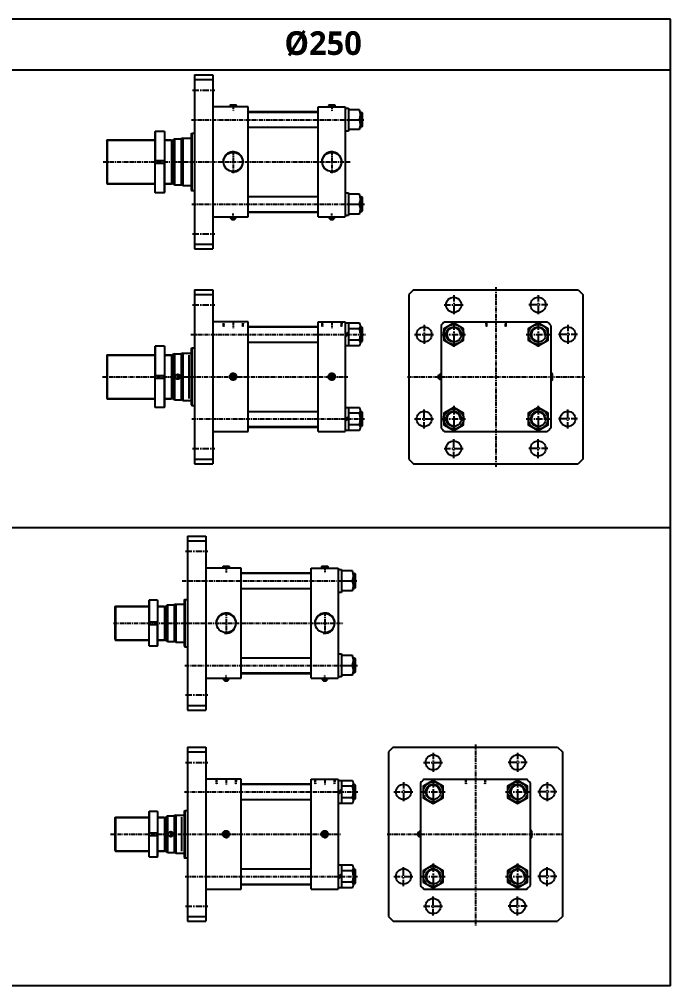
# Model space of a CAD drawing. Extents: x -819 to 29893, y -8942 to 9886.
# Drawn here: x 7260 to 9187, y 0 to 2859 of the extents above; entities that cross this region are included whole.
import ezdxf

# ---------------------------------------------------------------- set-up
doc = ezdxf.new("R2010")
doc.units = 0
doc.header["$LTSCALE"] = 10
doc.header["$MEASUREMENT"] = 0
for name, pattern in [('CENTER', [2, 1.25, -0.25, 0.25, -0.25]), ('CENTERX2', [4, 2.5, -0.5, 0.5, -0.5]), ('HIDDEN', [0.375, 0.25, -0.125])]:
    doc.linetypes.add(name, pattern=pattern)
doc.layers.get('0').update_dxf_attribs({"linetype": 'CONTINUOUS'})
doc.layers.get('DEFPOINTS').update_dxf_attribs({"linetype": 'CONTINUOUS'})
for name, color, linetype in [('CEN', 1, 'CENTERX2'), ('DIM', 2, 'CONTINUOUS'), ('ML', 7, 'CONTINUOUS')]:
    doc.layers.add(name, color=color, linetype=linetype)
doc.styles.add('문자', font='romans.shx')

msp = doc.modelspace()

# ---------------------------------------------------------------- linework, layer by layer
for p, q in [((9187.2, 2859.1), (0, 2859.1)), ((9187.2, 0), (9187.2, 2859.1)), ((9187.2, 2709.1), (0, 2709.1)), ((9187.2, 1354.5), (0, 1354.5)), ((9187.2, 0), (0, 0))]:
    msp.add_line(p, q)
at = {"layer": 'CEN', "color": 1, "linetype": 'CENTER', "ltscale": 1.5}
for p, q in [((7772.2, 2649.7), (7838.2, 2649.7)), ((7772.2, 2224.7), (7838.2, 2224.7)), ((8545.1, 2042.7), (8545.1, 1985.7)), ((8795.1, 2042.7), (8795.1, 1985.7)), ((7772.2, 2014.2), (7838.2, 2014.2)), ((8516.6, 2014.2), (8573.6, 2014.2)), ((8823.6, 2014.2), (8766.6, 2014.2)), ((8457.6, 1955.2), (8457.6, 1898.2)), ((8882.6, 1955.2), (8882.6, 1898.2)), ((8429.1, 1926.7), (8486.1, 1926.7)), ((8509.6, 1926.7), (8580.5, 1926.7)), ((8759.6, 1926.7), (8830.5, 1926.7)), ((8911.1, 1926.7), (8854.1, 1926.7)), ((8457.6, 1648.2), (8457.6, 1705.2)), ((8882.6, 1648.2), (8882.6, 1705.2)), ((8429.1, 1676.7), (8486.1, 1676.7)), ((8509.6, 1676.7), (8580.5, 1676.7)), ((8759.6, 1676.7), (8830.5, 1676.7)), ((8911.1, 1676.7), (8854.1, 1676.7)), ((8545.1, 1560.7), (8545.1, 1617.7)), ((8795.1, 1560.7), (8795.1, 1617.7)), ((7772.2, 1589.2), (7838.2, 1589.2)), ((8516.6, 1589.2), (8573.6, 1589.2)), ((8823.6, 1589.2), (8766.6, 1589.2)), ((7751.5, 1285.2), (7817.5, 1285.2)), ((7751.5, 860.2), (7817.5, 860.2)), ((8484.2, 689.2), (8484.2, 632.2)), ((8734.2, 689.2), (8734.2, 632.2)), ((7751.5, 660.7), (7817.5, 660.7)), ((8455.7, 660.7), (8512.7, 660.7)), ((8762.7, 660.7), (8705.7, 660.7)), ((8396.7, 601.7), (8396.7, 544.7)), ((8821.7, 601.7), (8821.7, 544.7)), ((8368.2, 573.2), (8425.2, 573.2)), ((8448.7, 573.2), (8519.6, 573.2)), ((8698.7, 573.2), (8769.6, 573.2)), ((8850.2, 573.2), (8793.2, 573.2)), ((8396.7, 294.7), (8396.7, 351.7)), ((8821.7, 294.7), (8821.7, 351.7)), ((8368.2, 323.2), (8425.2, 323.2)), ((8448.7, 323.2), (8519.6, 323.2)), ((8698.7, 323.2), (8769.6, 323.2)), ((8850.2, 323.2), (8793.2, 323.2)), ((8484.2, 207.2), (8484.2, 264.2)), ((8734.2, 207.2), (8734.2, 264.2)), ((7751.5, 235.7), (7817.5, 235.7)), ((8455.7, 235.7), (8512.7, 235.7)), ((8762.7, 235.7), (8705.7, 235.7))]:
    msp.add_line(p, q, dxfattribs=at)
at = {"layer": 'CEN', "color": 1, "linetype": 'CENTER', "ltscale": 2}
for p, q in [((8545.1, 1965.3), (8545.1, 1888.1)), ((8795.1, 1965.3), (8795.1, 1888.1)), ((8545.1, 1715.3), (8545.1, 1638.1)), ((8795.1, 1715.3), (8795.1, 1638.1)), ((8484.2, 611.8), (8484.2, 534.6)), ((8734.2, 611.8), (8734.2, 534.6)), ((8484.2, 361.8), (8484.2, 284.6)), ((8734.2, 361.8), (8734.2, 284.6))]:
    msp.add_line(p, q, dxfattribs=at)
at = {"layer": 'DEFPOINTS', "color": 0, "linetype": 'ByBlock'}
for p in [(7832.2, 2059.2), (7811.5, 705.7), (7757.5, 615.7)]:
    msp.add_point(p, dxfattribs=at)
at = {"layer": 'DIM'}
for p, q in [((8274.2, 2582.5), (8268.8, 2582.5)), ((8274.2, 2542), (8268.8, 2542)), ((8274.2, 2332.5), (8268.8, 2332.5)), ((8274.2, 2292), (8268.8, 2292)), ((8274.2, 1947), (8269.2, 1947)), ((8234.2, 1932.5), (8224.2, 1926.7)), ((8234.2, 1926.7), (8224.2, 1920.9)), ((8274.2, 1906.5), (8269.2, 1906.5)), ((8274.2, 1697), (8269.2, 1697)), ((8234.2, 1682.5), (8224.2, 1676.7)), ((8234.2, 1676.7), (8224.2, 1670.9)), ((8274.2, 1656.5), (8269.2, 1656.5)), ((8253.5, 1218), (8248.1, 1218)), ((8253.5, 1177.5), (8248.1, 1177.5)), ((8253.5, 968), (8248.1, 968)), ((8253.5, 927.5), (8248.1, 927.5)), ((8213.5, 579), (8203.5, 573.2)), ((8213.5, 573.2), (8203.5, 567.5)), ((8253.5, 593.5), (8248.5, 593.5)), ((8253.5, 553), (8248.5, 553)), ((8253.5, 343.5), (8248.5, 343.5)), ((8213.5, 329), (8203.5, 323.2)), ((8213.5, 323.2), (8203.5, 317.5)), ((8253.5, 303), (8248.5, 303))]:
    msp.add_line(p, q, dxfattribs=at)
for centre in [(8545.1, 1926.7), (8795.1, 1926.7), (8545.1, 1676.7), (8795.1, 1676.7), (8484.2, 573.2), (8734.2, 573.2), (8484.2, 323.2), (8734.2, 323.2)]:
    msp.add_arc(centre, 20.2, 356.0356, 273.9644, dxfattribs=at)
at = {"layer": 'ML'}
for p, q in [((7778.2, 2694.7), (7778.2, 2179.7)), ((7778.2, 2694.7), (7832.2, 2694.7)), ((7832.2, 2694.7), (7832.2, 2179.7)), ((7778.2, 2680.7), (7832.2, 2680.7)), ((7883.2, 2604.7), (7882.2, 2603.7)), ((7902.2, 2603.7), (7882.2, 2603.7)), ((7882.2, 2603.7), (7882.2, 2599.7)), ((7901.2, 2604.7), (7883.2, 2604.7)), ((7901.2, 2604.7), (7902.2, 2603.7)), ((7902.2, 2599.7), (7902.2, 2603.7)), ((8175.2, 2604.7), (8174.2, 2603.7)), ((8194.2, 2603.7), (8174.2, 2603.7)), ((8174.2, 2603.7), (8174.2, 2599.7)), ((8193.2, 2604.7), (8175.2, 2604.7)), ((8193.2, 2604.7), (8194.2, 2603.7)), ((8194.2, 2599.7), (8194.2, 2603.7)), ((7937.2, 2599.7), (7832.2, 2599.7)), ((7937.2, 2274.7), (7937.2, 2599.7)), ((7937.2, 2586.2), (8144.2, 2586.2)), ((8144.2, 2274.7), (8144.2, 2599.7)), ((8144.2, 2599.7), (8224.2, 2599.7)), ((8224.2, 2599.7), (8224.2, 2274.7)), ((8224.2, 2596.2), (8234.2, 2596.2)), ((8234.2, 2596.2), (8234.2, 2528.2)), ((8266.7, 2591.7), (8234.2, 2591.7)), ((8268.5, 2584.7), (8271.9, 2584.7)), ((8269.2, 2576.9), (8269.2, 2547.5)), ((8271.9, 2584.7), (8271.9, 2539.7)), ((8271.9, 2584.7), (8274.2, 2582.5)), ((8274.2, 2582.5), (8274.2, 2542)), ((8234.2, 2562.2), (8266.7, 2562.2)), ((7660.3, 2526.2), (7661.3, 2527.2)), ((7660.3, 2526.2), (7660.3, 2348.2)), ((7661.3, 2527.2), (7661.3, 2441.2)), ((7689.3, 2527.2), (7661.3, 2527.2)), ((7689.3, 2527.2), (7689.3, 2441.2)), ((7689.3, 2527.2), (7690.3, 2526.2)), ((7690.3, 2348.2), (7690.3, 2526.2)), ((7768.2, 2520.7), (7769.7, 2522.2)), ((7768.2, 2520.7), (7768.2, 2353.7)), ((7769.7, 2522.2), (7769.7, 2352.2)), ((7769.7, 2522.2), (7778.2, 2522.2)), ((8234.2, 2528.2), (8224.2, 2528.2)), ((8266.7, 2532.8), (8234.2, 2532.8)), ((8268.5, 2539.7), (8271.9, 2539.7)), ((8274.2, 2542), (8271.9, 2539.7)), ((7518.2, 2500.7), (7519.7, 2502.2)), ((7518.2, 2500.7), (7518.2, 2373.7)), ((7519.7, 2502.2), (7519.7, 2372.2)), ((7519.7, 2502.2), (7660.3, 2502.2)), ((7690.3, 2502.2), (7710.2, 2502.2)), ((7710.2, 2502.2), (7710.2, 2372.2)), ((7710.2, 2500.7), (7713.2, 2500.7)), ((7719.2, 2505.2), (7713.2, 2501.7)), ((7713.2, 2501.7), (7713.2, 2372.7)), ((7719.2, 2505.2), (7719.2, 2369.2)), ((7719.2, 2505.2), (7738.2, 2505.2)), ((7743.2, 2507.2), (7738.2, 2505.2)), ((7738.2, 2505.2), (7738.2, 2369.2)), ((7743.2, 2507.2), (7743.2, 2367.2)), ((7743.2, 2507.2), (7768.2, 2507.2)), ((7660.3, 2441.2), (7690.3, 2441.2)), ((7660.3, 2433.2), (7690.3, 2433.2)), ((7661.3, 2347.2), (7661.3, 2433.2)), ((7689.3, 2347.2), (7689.3, 2433.2)), ((7518.2, 2373.7), (7519.7, 2372.2)), ((7710.2, 2373.7), (7713.2, 2373.7)), ((7519.7, 2372.2), (7660.3, 2372.2)), ((7660.3, 2348.2), (7661.3, 2347.2)), ((7661.3, 2347.2), (7689.3, 2347.2)), ((7689.3, 2347.2), (7690.3, 2348.2)), ((7690.3, 2372.2), (7710.2, 2372.2)), ((7719.2, 2369.2), (7713.2, 2372.7)), ((7719.2, 2369.2), (7738.2, 2369.2)), ((7743.2, 2367.2), (7738.2, 2369.2)), ((7743.2, 2367.2), (7768.2, 2367.2)), ((7768.2, 2353.7), (7769.7, 2352.2)), ((7769.7, 2352.2), (7778.2, 2352.2)), ((8224.2, 2346.2), (8234.2, 2346.2)), ((8234.2, 2346.2), (8234.2, 2278.2)), ((8266.7, 2341.7), (8234.2, 2341.7)), ((8268.5, 2334.7), (8271.9, 2334.7)), ((8269.2, 2326.9), (8269.2, 2297.5)), ((8271.9, 2334.7), (8271.9, 2289.7)), ((8271.9, 2334.7), (8274.2, 2332.5)), ((8274.2, 2332.5), (8274.2, 2292)), ((7937.2, 2288.2), (8144.2, 2288.2)), ((8234.2, 2312.2), (8266.7, 2312.2)), ((8268.5, 2289.7), (8271.9, 2289.7)), ((8274.2, 2292), (8271.9, 2289.7)), ((7832.2, 2274.7), (7937.2, 2274.7)), ((7884.2, 2274.7), (7884.2, 2270.7)), ((7884.2, 2270.7), (7890.9, 2270.7)), ((7885.2, 2269.7), (7884.2, 2270.7)), ((7885.2, 2269.7), (7899.2, 2269.7)), ((7887.2, 2269.7), (7887.2, 2267.7)), ((7888.2, 2266.7), (7887.2, 2267.7)), ((7887.2, 2267.7), (7897.2, 2267.7)), ((7888.2, 2266.7), (7896.2, 2266.7)), ((7890.9, 2269.7), (7890.9, 2274.7)), ((7893.5, 2269.7), (7893.5, 2274.7)), ((7900.2, 2270.7), (7893.5, 2270.7)), ((7896.2, 2266.7), (7897.2, 2267.7)), ((7897.2, 2269.7), (7897.2, 2267.7)), ((7899.2, 2269.7), (7900.2, 2270.7)), ((7900.2, 2274.7), (7900.2, 2270.7)), ((8144.2, 2274.7), (8224.2, 2274.7)), ((8176.2, 2274.7), (8176.2, 2270.7)), ((8177.2, 2269.7), (8176.2, 2270.7)), ((8176.2, 2270.7), (8182.9, 2270.7)), ((8177.2, 2269.7), (8191.2, 2269.7)), ((8179.2, 2269.7), (8179.2, 2267.7)), ((8179.2, 2267.7), (8189.2, 2267.7)), ((8180.2, 2266.7), (8179.2, 2267.7)), ((8180.2, 2266.7), (8188.2, 2266.7)), ((8182.9, 2269.7), (8182.9, 2274.7)), ((8185.5, 2269.7), (8185.5, 2274.7)), ((8192.2, 2270.7), (8185.5, 2270.7)), ((8188.2, 2266.7), (8189.2, 2267.7)), ((8189.2, 2269.7), (8189.2, 2267.7)), ((8191.2, 2269.7), (8192.2, 2270.7)), ((8192.2, 2274.7), (8192.2, 2270.7)), ((8234.2, 2278.2), (8224.2, 2278.2)), ((8266.7, 2282.8), (8234.2, 2282.8)), ((7778.2, 2193.7), (7832.2, 2193.7)), ((7778.2, 2179.7), (7832.2, 2179.7)), ((7778.2, 2059.2), (7778.2, 1544.2)), ((7778.2, 2059.2), (7832.2, 2059.2)), ((7832.2, 2059.2), (7832.2, 1544.2)), ((8426.6, 2059.2), (8412.6, 2045.2)), ((8426.6, 2059.2), (8913.6, 2059.2)), ((8913.6, 2059.2), (8927.6, 2045.2)), ((7778.2, 2045.2), (7832.2, 2045.2)), ((8412.6, 2045.2), (8412.6, 1558.2)), ((8927.6, 2045.2), (8927.6, 1558.2)), ((7937.2, 1964.2), (7832.2, 1964.2)), ((7937.2, 1964.2), (7832.2, 1964.2)), ((7937.2, 1639.2), (7937.2, 1964.2)), ((7937.2, 1950.7), (8144.2, 1950.7)), ((8144.2, 1639.2), (8144.2, 1964.2)), ((8144.2, 1964.2), (8224.2, 1964.2)), ((8224.2, 1964.2), (8224.2, 1639.2)), ((8224.2, 1960.7), (8266.7, 1960.7)), ((8234.2, 1960.7), (8234.2, 1892.7)), ((8269.2, 1952.2), (8269.2, 1901.2)), ((8269.2, 1949.2), (8271.9, 1949.2)), ((8271.9, 1949.2), (8271.9, 1904.2)), ((8271.9, 1949.2), (8274.2, 1947)), ((8274.2, 1947), (8274.2, 1906.5)), ((8507.6, 1953.7), (8507.6, 1649.7)), ((8518.1, 1964.2), (8822, 1964.2)), ((8832.6, 1953.7), (8832.6, 1649.7)), ((8266.7, 1943.7), (8234.2, 1943.7)), ((7660.3, 1890.7), (7661.3, 1891.7)), ((7660.3, 1890.7), (7660.3, 1712.7)), ((7689.3, 1891.7), (7661.3, 1891.7)), ((7661.3, 1891.7), (7661.3, 1805.7)), ((7689.3, 1891.7), (7690.3, 1890.7)), ((7689.3, 1891.7), (7689.3, 1805.7)), ((7690.3, 1712.7), (7690.3, 1890.7)), ((8266.7, 1892.7), (8224.2, 1892.7)), ((8266.7, 1909.7), (8234.2, 1909.7)), ((8269.2, 1904.2), (8271.9, 1904.2)), ((8274.2, 1906.5), (8271.9, 1904.2)), ((7518.2, 1865.2), (7519.7, 1866.7)), ((7518.2, 1865.2), (7518.2, 1738.2)), ((7519.7, 1866.7), (7660.3, 1866.7)), ((7519.7, 1866.7), (7519.7, 1736.7)), ((7690.3, 1866.7), (7710.2, 1866.7)), ((7710.2, 1866.7), (7710.2, 1736.7)), ((7710.2, 1865.2), (7713.2, 1865.2)), ((7719.2, 1869.7), (7713.2, 1866.3)), ((7713.2, 1866.3), (7713.2, 1737.2)), ((7719.2, 1869.7), (7738.2, 1869.7)), ((7719.2, 1869.7), (7719.2, 1733.7)), ((7743.2, 1871.7), (7738.2, 1869.7)), ((7738.2, 1869.7), (7738.2, 1733.7)), ((7743.2, 1871.7), (7743.2, 1731.7)), ((7743.2, 1871.7), (7768.2, 1871.7)), ((7768.2, 1885.2), (7769.7, 1886.7)), ((7768.2, 1885.2), (7768.2, 1718.2)), ((7769.7, 1886.7), (7769.7, 1716.7)), ((7769.7, 1886.7), (7778.2, 1886.7)), ((7660.3, 1805.7), (7690.3, 1805.7)), ((7890.9, 1809.6), (7884.3, 1803)), ((7893.5, 1809.6), (7900.1, 1803)), ((8182.9, 1809.6), (8176.3, 1803)), ((8185.5, 1809.6), (8192.1, 1803)), ((8499.6, 1805.7), (8500.6, 1806.7)), ((8499.6, 1805.7), (8499.6, 1797.7)), ((8500.6, 1806.7), (8500.6, 1796.7)), ((8502.6, 1806.7), (8500.6, 1806.7)), ((8502.6, 1808.7), (8503.6, 1809.7)), ((8502.6, 1808.7), (8502.6, 1794.7)), ((8502.6, 1803), (8507.6, 1803)), ((8503.6, 1809.7), (8503.6, 1803)), ((8507.6, 1809.7), (8503.6, 1809.7)), ((8836.6, 1811.7), (8832.6, 1811.7)), ((8836.6, 1791.7), (8836.6, 1811.7)), ((8837.6, 1810.7), (8836.6, 1811.7)), ((8837.6, 1792.7), (8837.6, 1810.7)), ((7660.3, 1797.7), (7690.3, 1797.7)), ((7661.3, 1711.7), (7661.3, 1797.7)), ((7689.3, 1711.7), (7689.3, 1797.7)), ((7884.3, 1800.4), (7890.9, 1793.8)), ((7900.1, 1800.4), (7893.5, 1793.8)), ((8176.3, 1800.4), (8182.9, 1793.8)), ((8192.1, 1800.4), (8185.5, 1793.8)), ((8499.6, 1797.7), (8500.6, 1796.7)), ((8502.6, 1796.7), (8500.6, 1796.7)), ((8502.6, 1800.4), (8507.6, 1800.4)), ((8502.6, 1794.7), (8503.6, 1793.7)), ((8503.6, 1793.7), (8503.6, 1800.4)), ((8507.6, 1793.7), (8503.6, 1793.7)), ((8832.6, 1791.7), (8836.6, 1791.7)), ((8837.6, 1792.7), (8836.6, 1791.7)), ((7518.2, 1738.2), (7519.7, 1736.7)), ((7519.7, 1736.7), (7660.3, 1736.7)), ((7690.3, 1736.7), (7710.2, 1736.7)), ((7710.2, 1738.2), (7713.2, 1738.2)), ((7719.2, 1733.7), (7713.2, 1737.2)), ((7719.2, 1733.7), (7738.2, 1733.7)), ((7743.2, 1731.7), (7738.2, 1733.7)), ((7743.2, 1731.7), (7768.2, 1731.7)), ((7768.2, 1718.2), (7769.7, 1716.7)), ((7769.7, 1716.7), (7778.2, 1716.7)), ((7660.3, 1712.7), (7661.3, 1711.7)), ((7661.3, 1711.7), (7689.3, 1711.7)), ((7689.3, 1711.7), (7690.3, 1712.7)), ((8224.2, 1710.7), (8266.7, 1710.7)), ((8234.2, 1710.7), (8234.2, 1642.7)), ((8266.7, 1693.7), (8234.2, 1693.7)), ((8269.2, 1702.2), (8269.2, 1651.2)), ((8269.2, 1699.2), (8271.9, 1699.2)), ((8271.9, 1699.2), (8271.9, 1654.2)), ((8271.9, 1699.2), (8274.2, 1697)), ((8274.2, 1697), (8274.2, 1656.5)), ((8266.7, 1659.7), (8234.2, 1659.7)), ((7832.2, 1639.2), (7937.2, 1639.2)), ((7937.2, 1652.7), (8144.2, 1652.7)), ((8144.2, 1639.2), (8224.2, 1639.2)), ((8266.7, 1642.7), (8224.2, 1642.7)), ((8269.2, 1654.2), (8271.9, 1654.2)), ((8274.2, 1656.5), (8271.9, 1654.2)), ((8518.1, 1639.2), (8822, 1639.2)), ((7778.2, 1558.2), (7832.2, 1558.2)), ((7778.2, 1544.2), (7832.2, 1544.2)), ((8412.6, 1558.2), (8426.6, 1544.2)), ((8426.6, 1544.2), (8913.6, 1544.2)), ((8927.6, 1558.2), (8913.6, 1544.2)), ((7757.5, 1330.2), (7757.5, 815.2)), ((7757.5, 1330.2), (7811.5, 1330.2)), ((7757.5, 1316.2), (7811.5, 1316.2)), ((7811.5, 1330.2), (7811.5, 815.2)), ((7916.5, 1235.2), (7811.5, 1235.2)), ((7862.5, 1240.2), (7861.5, 1239.2)), ((7881.5, 1239.2), (7861.5, 1239.2)), ((7861.5, 1239.2), (7861.5, 1235.2)), ((7880.5, 1240.2), (7862.5, 1240.2)), ((7880.5, 1240.2), (7881.5, 1239.2)), ((7881.5, 1235.2), (7881.5, 1239.2)), ((7916.5, 910.2), (7916.5, 1235.2)), ((8123.5, 910.2), (8123.5, 1235.2)), ((8123.5, 1235.2), (8203.5, 1235.2)), ((8154.5, 1240.2), (8153.5, 1239.2)), ((8173.5, 1239.2), (8153.5, 1239.2)), ((8153.5, 1239.2), (8153.5, 1235.2)), ((8172.5, 1240.2), (8154.5, 1240.2)), ((8172.5, 1240.2), (8173.5, 1239.2)), ((8173.5, 1235.2), (8173.5, 1239.2)), ((8203.5, 1235.2), (8203.5, 910.2)), ((8203.5, 1231.7), (8213.5, 1231.7)), ((8213.5, 1231.7), (8213.5, 1163.7)), ((7916.5, 1221.7), (8123.5, 1221.7)), ((8246, 1227.2), (8213.5, 1227.2)), ((8247.8, 1220.2), (8251.2, 1220.2)), ((8248.5, 1212.5), (8248.5, 1183)), ((8251.2, 1220.2), (8251.2, 1175.2)), ((8251.2, 1220.2), (8253.5, 1218)), ((8253.5, 1218), (8253.5, 1177.5)), ((8213.5, 1197.7), (8246, 1197.7)), ((8247.8, 1175.2), (8251.2, 1175.2)), ((8253.5, 1177.5), (8251.2, 1175.2)), ((8213.5, 1163.7), (8203.5, 1163.7)), ((8246, 1168.3), (8213.5, 1168.3)), ((7542.5, 1121.2), (7544, 1122.7)), ((7542.5, 1121.2), (7542.5, 1024.2)), ((7544, 1122.7), (7642.6, 1122.7)), ((7544, 1122.7), (7544, 1022.7)), ((7642.6, 1139.2), (7643.6, 1140.2)), ((7642.6, 1139.2), (7642.6, 1006.2)), ((7643.6, 1140.2), (7643.6, 1076.7)), ((7668.6, 1140.2), (7643.6, 1140.2)), ((7668.6, 1140.2), (7668.6, 1076.7)), ((7668.6, 1140.2), (7669.6, 1139.2)), ((7669.6, 1006.2), (7669.6, 1139.2)), ((7669.6, 1122.7), (7689.5, 1122.7)), ((7689.5, 1122.7), (7689.5, 1022.7)), ((7689.5, 1121.2), (7692.5, 1121.2)), ((7698.5, 1126.7), (7692.5, 1123.3)), ((7692.5, 1123.3), (7692.5, 1022.2)), ((7698.5, 1126.7), (7698.5, 1018.7)), ((7698.5, 1126.7), (7717.5, 1126.7)), ((7722.5, 1128.7), (7717.5, 1126.7)), ((7717.5, 1126.7), (7717.5, 1018.7)), ((7722.5, 1128.7), (7722.5, 1016.7)), ((7722.5, 1128.7), (7747.5, 1128.7)), ((7747.5, 1141.2), (7749, 1142.7)), ((7747.5, 1141.2), (7747.5, 1004.2)), ((7749, 1142.7), (7749, 1002.7)), ((7749, 1142.7), (7757.5, 1142.7)), ((7642.6, 1076.7), (7669.6, 1076.7)), ((7642.6, 1068.7), (7669.6, 1068.7)), ((7643.6, 1005.2), (7643.6, 1068.7)), ((7668.6, 1005.2), (7668.6, 1068.7)), ((7542.5, 1024.2), (7544, 1022.7)), ((7544, 1022.7), (7642.6, 1022.7)), ((7643.6, 1005.2), (7642.6, 1006.2)), ((7643.6, 1005.2), (7668.6, 1005.2)), ((7668.6, 1005.2), (7669.6, 1006.2)), ((7669.6, 1022.7), (7689.5, 1022.7)), ((7689.5, 1024.2), (7692.5, 1024.2)), ((7698.5, 1018.7), (7692.5, 1022.2)), ((7698.5, 1018.7), (7717.5, 1018.7)), ((7722.5, 1016.7), (7717.5, 1018.7)), ((7722.5, 1016.7), (7747.5, 1016.7)), ((7747.5, 1004.2), (7749, 1002.7)), ((7749, 1002.7), (7757.5, 1002.7)), ((8203.5, 981.7), (8213.5, 981.7)), ((8213.5, 981.7), (8213.5, 913.7)), ((8246, 977.2), (8213.5, 977.2)), ((8213.5, 947.7), (8246, 947.7)), ((8247.8, 970.2), (8251.2, 970.2)), ((8248.5, 962.5), (8248.5, 933)), ((8251.2, 970.2), (8251.2, 925.2)), ((8251.2, 970.2), (8253.5, 968)), ((8253.5, 968), (8253.5, 927.5)), ((7916.5, 923.7), (8123.5, 923.7)), ((8246, 918.3), (8213.5, 918.3)), ((8247.8, 925.2), (8251.2, 925.2)), ((8253.5, 927.5), (8251.2, 925.2)), ((7811.5, 910.2), (7916.5, 910.2)), ((7863.5, 910.2), (7863.5, 906.2)), ((7863.5, 906.2), (7870.2, 906.2)), ((7864.5, 905.2), (7863.5, 906.2)), ((7864.5, 905.2), (7878.5, 905.2)), ((7866.5, 905.2), (7866.5, 903.2)), ((7867.5, 902.2), (7866.5, 903.2)), ((7866.5, 903.2), (7876.5, 903.2)), ((7867.5, 902.2), (7875.5, 902.2)), ((7870.2, 905.2), (7870.2, 910.2)), ((7872.8, 905.2), (7872.8, 910.2)), ((7879.5, 906.2), (7872.8, 906.2)), ((7875.5, 902.2), (7876.5, 903.2)), ((7876.5, 905.2), (7876.5, 903.2)), ((7878.5, 905.2), (7879.5, 906.2)), ((7879.5, 910.2), (7879.5, 906.2)), ((8123.5, 910.2), (8203.5, 910.2)), ((8155.5, 910.2), (8155.5, 906.2)), ((8156.5, 905.2), (8155.5, 906.2)), ((8155.5, 906.2), (8162.2, 906.2)), ((8156.5, 905.2), (8170.5, 905.2)), ((8158.5, 905.2), (8158.5, 903.2)), ((8158.5, 903.2), (8168.5, 903.2)), ((8159.5, 902.2), (8158.5, 903.2)), ((8159.5, 902.2), (8167.5, 902.2)), ((8162.2, 905.2), (8162.2, 910.2)), ((8164.8, 905.2), (8164.8, 910.2)), ((8171.5, 906.2), (8164.8, 906.2)), ((8167.5, 902.2), (8168.5, 903.2)), ((8168.5, 905.2), (8168.5, 903.2)), ((8170.5, 905.2), (8171.5, 906.2)), ((8171.5, 910.2), (8171.5, 906.2)), ((8213.5, 913.7), (8203.5, 913.7)), ((7757.5, 829.2), (7811.5, 829.2)), ((7757.5, 815.2), (7811.5, 815.2)), ((7757.5, 705.7), (7757.5, 190.7)), ((7757.5, 705.7), (7811.5, 705.7)), ((7757.5, 691.7), (7811.5, 691.7)), ((7811.5, 705.7), (7811.5, 190.7)), ((8365.7, 705.7), (8351.7, 691.7)), ((8351.7, 691.7), (8351.7, 204.7)), ((8365.7, 705.7), (8852.7, 705.7)), ((8852.7, 705.7), (8866.7, 691.7)), ((8866.7, 691.7), (8866.7, 204.7)), ((7916.5, 610.7), (7811.5, 610.7)), ((7916.5, 610.7), (7811.5, 610.7)), ((7916.5, 285.7), (7916.5, 610.7)), ((8123.5, 285.7), (8123.5, 610.7)), ((8123.5, 610.7), (8203.5, 610.7)), ((8203.5, 610.7), (8203.5, 285.7)), ((8203.5, 607.2), (8246, 607.2)), ((8213.5, 607.2), (8213.5, 539.2)), ((8457.2, 610.7), (8761.2, 610.7)), ((7916.5, 597.2), (8123.5, 597.2)), ((8246, 590.2), (8213.5, 590.2)), ((8248.5, 598.7), (8248.5, 547.7)), ((8248.5, 595.7), (8251.2, 595.7)), ((8251.2, 595.7), (8251.2, 550.7)), ((8251.2, 595.7), (8253.5, 593.5)), ((8253.5, 593.5), (8253.5, 553)), ((8446.7, 600.2), (8446.7, 296.2)), ((8771.7, 600.2), (8771.7, 296.2)), ((8246, 556.2), (8213.5, 556.2)), ((8248.5, 550.7), (8251.2, 550.7)), ((8253.5, 553), (8251.2, 550.7)), ((7642.6, 514.7), (7643.6, 515.7)), ((7642.6, 514.7), (7642.6, 381.7)), ((7643.6, 515.7), (7643.6, 452.2)), ((7668.6, 515.7), (7643.6, 515.7)), ((7668.6, 515.7), (7668.6, 452.2)), ((7668.6, 515.7), (7669.6, 514.7)), ((7669.6, 381.7), (7669.6, 514.7)), ((7747.5, 516.7), (7749, 518.2)), ((7747.5, 516.7), (7747.5, 379.7)), ((7749, 518.2), (7749, 378.2)), ((7749, 518.2), (7757.5, 518.2)), ((8246, 539.2), (8203.5, 539.2)), ((7542.5, 496.7), (7544, 498.2)), ((7542.5, 496.7), (7542.5, 399.7)), ((7544, 498.2), (7642.6, 498.2)), ((7544, 498.2), (7544, 398.2)), ((7669.6, 498.2), (7689.5, 498.2)), ((7689.5, 498.2), (7689.5, 398.2)), ((7689.5, 496.7), (7692.5, 496.7)), ((7698.5, 502.2), (7692.5, 498.8)), ((7692.5, 498.8), (7692.5, 397.7)), ((7698.5, 502.2), (7717.5, 502.2)), ((7698.5, 502.2), (7698.5, 394.2)), ((7722.5, 504.2), (7717.5, 502.2)), ((7717.5, 502.2), (7717.5, 394.2)), ((7722.5, 504.2), (7747.5, 504.2)), ((7722.5, 504.2), (7722.5, 392.2)), ((8775.7, 458.2), (8771.7, 458.2)), ((8775.7, 438.2), (8775.7, 458.2)), ((8776.7, 457.2), (8775.7, 458.2)), ((7642.6, 452.2), (7669.6, 452.2)), ((7642.6, 444.2), (7669.6, 444.2)), ((7643.6, 380.7), (7643.6, 444.2)), ((7668.6, 380.7), (7668.6, 444.2)), ((7870.2, 456.1), (7863.6, 449.5)), ((7863.6, 446.9), (7870.2, 440.3)), ((7872.8, 456.1), (7879.4, 449.5)), ((7879.4, 446.9), (7872.8, 440.3)), ((8162.2, 456.1), (8155.6, 449.5)), ((8155.6, 446.9), (8162.2, 440.3)), ((8164.8, 456.1), (8171.4, 449.5)), ((8171.4, 446.9), (8164.8, 440.3)), ((8438.7, 452.2), (8439.7, 453.2)), ((8438.7, 452.2), (8438.7, 444.2)), ((8438.7, 444.2), (8439.7, 443.2)), ((8439.7, 453.2), (8439.7, 443.2)), ((8441.7, 453.2), (8439.7, 453.2)), ((8441.7, 443.2), (8439.7, 443.2)), ((8441.7, 455.2), (8442.7, 456.2)), ((8441.7, 455.2), (8441.7, 441.2)), ((8441.7, 449.5), (8446.7, 449.5)), ((8441.7, 446.9), (8446.7, 446.9)), ((8441.7, 441.2), (8442.7, 440.2)), ((8442.7, 456.2), (8442.7, 449.5)), ((8446.7, 456.2), (8442.7, 456.2)), ((8442.7, 440.2), (8442.7, 446.9)), ((8446.7, 440.2), (8442.7, 440.2)), ((8771.7, 438.2), (8775.7, 438.2)), ((8776.7, 439.2), (8775.7, 438.2)), ((8776.7, 439.2), (8776.7, 457.2)), ((7542.5, 399.7), (7544, 398.2)), ((7544, 398.2), (7642.6, 398.2)), ((7643.6, 380.7), (7642.6, 381.7)), ((7643.6, 380.7), (7668.6, 380.7)), ((7668.6, 380.7), (7669.6, 381.7)), ((7669.6, 398.2), (7689.5, 398.2)), ((7689.5, 399.7), (7692.5, 399.7)), ((7698.5, 394.2), (7692.5, 397.7)), ((7698.5, 394.2), (7717.5, 394.2)), ((7722.5, 392.2), (7717.5, 394.2)), ((7722.5, 392.2), (7747.5, 392.2)), ((7747.5, 379.7), (7749, 378.2)), ((7749, 378.2), (7757.5, 378.2)), ((8203.5, 357.2), (8246, 357.2)), ((8213.5, 357.2), (8213.5, 289.2)), ((8248.5, 348.7), (8248.5, 297.7)), ((8248.5, 345.7), (8251.2, 345.7)), ((8251.2, 345.7), (8251.2, 300.7)), ((8251.2, 345.7), (8253.5, 343.5)), ((8253.5, 343.5), (8253.5, 303)), ((8246, 340.2), (8213.5, 340.2)), ((7916.5, 299.2), (8123.5, 299.2)), ((8246, 289.2), (8203.5, 289.2)), ((8246, 306.2), (8213.5, 306.2)), ((8248.5, 300.7), (8251.2, 300.7)), ((8253.5, 303), (8251.2, 300.7)), ((7811.5, 285.7), (7916.5, 285.7)), ((8123.5, 285.7), (8203.5, 285.7)), ((8457.2, 285.7), (8761.2, 285.7)), ((7757.5, 204.7), (7811.5, 204.7)), ((8351.7, 204.7), (8365.7, 190.7)), ((8866.7, 204.7), (8852.7, 190.7)), ((7757.5, 190.7), (7811.5, 190.7)), ((8365.7, 190.7), (8852.7, 190.7))]:
    msp.add_line(p, q, dxfattribs=at)
at = {"layer": 'ML', "color": 2}
for p, q in [((7882.7, 2604.2), (7882.7, 2599.7)), ((7901.7, 2599.7), (7901.7, 2604.2)), ((8174.7, 2604.2), (8174.7, 2599.7)), ((8193.7, 2599.7), (8193.7, 2604.2)), ((7518.7, 2501.2), (7660.3, 2501.2)), ((7690.3, 2501.2), (7710.2, 2501.2)), ((7518.7, 2373.2), (7660.3, 2373.2)), ((7690.3, 2373.2), (7710.2, 2373.2)), ((7887.7, 2269.7), (7887.7, 2267.2)), ((7896.7, 2269.7), (7896.7, 2267.2)), ((8179.7, 2269.7), (8179.7, 2267.2)), ((8188.7, 2269.7), (8188.7, 2267.2)), ((7518.7, 1865.7), (7660.3, 1865.7)), ((7690.3, 1865.7), (7710.2, 1865.7)), ((7760.8, 1865.7), (7760.8, 1737.7)), ((8502.6, 1806.2), (8500.1, 1806.2)), ((8837.1, 1811.2), (8832.6, 1811.2)), ((8502.6, 1797.2), (8500.1, 1797.2)), ((8832.6, 1792.2), (8837.1, 1792.2)), ((7518.7, 1737.7), (7660.3, 1737.7)), ((7690.3, 1737.7), (7710.2, 1737.7)), ((7862, 1239.7), (7862, 1235.2)), ((7881, 1235.2), (7881, 1239.7)), ((8154, 1239.7), (8154, 1235.2)), ((8173, 1235.2), (8173, 1239.7)), ((7543, 1121.7), (7642.6, 1121.7)), ((7669.6, 1121.7), (7689.5, 1121.7)), ((7543, 1023.7), (7642.6, 1023.7)), ((7669.6, 1023.7), (7689.5, 1023.7)), ((7867, 905.2), (7867, 902.7)), ((7876, 905.2), (7876, 902.7)), ((8159, 905.2), (8159, 902.7)), ((8168, 905.2), (8168, 902.7)), ((7543, 497.2), (7642.6, 497.2)), ((7669.6, 497.2), (7689.5, 497.2)), ((7739, 504.2), (7743.1, 504.2)), ((7739.1, 498.2), (7739.1, 398.2)), ((8776.2, 457.7), (8771.7, 457.7)), ((8441.7, 452.7), (8439.2, 452.7)), ((8441.7, 443.7), (8439.2, 443.7)), ((8771.7, 438.7), (8776.2, 438.7)), ((7543, 399.2), (7642.6, 399.2)), ((7669.6, 399.2), (7689.5, 399.2)), ((7739, 392.2), (7743.1, 392.2))]:
    msp.add_line(p, q, dxfattribs=at)
at = {"layer": 'ML', "color": 1, "linetype": 'CENTER'}
for p, q in [((7892.2, 2606.6), (7892.2, 2586.2)), ((8184.2, 2605.4), (8184.2, 2585)), ((7769, 2562.2), (8279.2, 2562.2)), ((7892.2, 2470), (7892.2, 2404.4)), ((8184.2, 2470), (8184.2, 2404.4)), ((7507.9, 2437.2), (8239.1, 2437.2)), ((7770, 2312.2), (8281.6, 2312.2)), ((7892.2, 2264.7), (7892.2, 2285.1)), ((8184.2, 2264.7), (8184.2, 2285.1)), ((8670.1, 2066.9), (8670.1, 1535.2)), ((7892.2, 1966.2), (7892.2, 1945.8)), ((8184.2, 1966.2), (8184.2, 1945.8)), ((7767.2, 1926.7), (8283.8, 1926.7)), ((7505.4, 1801.7), (8231.7, 1801.7)), ((7728.7, 1810), (7728.7, 1793.5)), ((7892.2, 1812.7), (7892.2, 1790.7)), ((8184.2, 1812.7), (8184.2, 1790.7)), ((8408.2, 1801.7), (8933.2, 1801.7)), ((7770.5, 1676.7), (8281.6, 1676.7)), ((7871.5, 1242.1), (7871.5, 1221.7)), ((8163.5, 1240.9), (8163.5, 1220.5)), ((7741.1, 1197.7), (8258.5, 1197.7)), ((7871.5, 1105.5), (7871.5, 1039.9)), ((8163.5, 1105.5), (8163.5, 1039.9)), ((7538.1, 1072.7), (8218.4, 1072.7)), ((7749.2, 947.7), (8260.9, 947.7)), ((7871.5, 900.2), (7871.5, 920.7)), ((8163.5, 900.2), (8163.5, 920.7)), ((8609.2, 713.7), (8609.2, 177.9)), ((7871.5, 612.7), (7871.5, 592.3)), ((8163.5, 612.7), (8163.5, 592.3)), ((7748.8, 573.2), (8263.1, 573.2)), ((7871.5, 459.2), (7871.5, 437.2)), ((8163.5, 459.2), (8163.5, 437.2)), ((7529.7, 448.2), (8211, 448.2)), ((7708, 456.5), (7708, 440)), ((8348.2, 448.2), (8867.9, 448.2)), ((7750.6, 323.2), (8260.9, 323.2))]:
    msp.add_line(p, q, dxfattribs=at)
at = {"layer": 'ML', "color": 7, "linetype": 'Continuous'}
for p, q in [((7937.2, 2584.7), (8144.2, 2584.7)), ((7937.2, 2539.7), (8144.2, 2539.7)), ((7937.2, 2334.7), (8144.2, 2334.7)), ((7937.2, 2289.7), (8144.2, 2289.7)), ((7937.2, 1949.2), (8144.2, 1949.2)), ((7937.2, 1904.2), (8144.2, 1904.2)), ((7937.2, 1699.2), (8144.2, 1699.2)), ((7937.2, 1654.2), (8144.2, 1654.2)), ((7916.5, 1220.2), (8123.5, 1220.2)), ((7916.5, 1175.2), (8123.5, 1175.2)), ((7916.5, 970.2), (8123.5, 970.2)), ((7916.5, 925.2), (8123.5, 925.2)), ((7916.5, 595.7), (8123.5, 595.7)), ((7916.5, 550.7), (8123.5, 550.7)), ((7916.5, 345.7), (8123.5, 345.7)), ((7916.5, 300.7), (8123.5, 300.7))]:
    msp.add_line(p, q, dxfattribs=at)
at = {"layer": 'ML', "color": 6, "linetype": 'HIDDEN'}
for p, q in [((7862.4, 1964.2), (7863.3, 1949.2)), ((7863.8, 1964.2), (7864.8, 1949.2)), ((7920.5, 1964.2), (7919.5, 1949.2)), ((7922, 1964.2), (7921, 1949.2)), ((8154.4, 1964.2), (8155.3, 1949.2)), ((8155.8, 1964.2), (8156.8, 1949.2)), ((8212.5, 1964.2), (8211.5, 1949.2)), ((8214, 1964.2), (8213, 1949.2)), ((8640.2, 1964.2), (8641.2, 1949.2)), ((8641.7, 1964.2), (8642.7, 1949.2)), ((8698.4, 1964.2), (8697.4, 1949.2)), ((8699.9, 1964.2), (8698.9, 1949.2)), ((7841.7, 610.7), (7842.6, 595.7)), ((7843.1, 610.7), (7844.1, 595.7)), ((7899.8, 610.7), (7898.8, 595.7)), ((7901.3, 610.7), (7900.3, 595.7)), ((8133.7, 610.7), (8134.6, 595.7)), ((8135.1, 610.7), (8136.1, 595.7)), ((8191.8, 610.7), (8190.8, 595.7)), ((8193.3, 610.7), (8192.3, 595.7)), ((8579.4, 610.7), (8580.3, 595.7)), ((8580.8, 610.7), (8581.8, 595.7)), ((8637.5, 610.7), (8636.5, 595.7)), ((8639, 610.7), (8638, 595.7))]:
    msp.add_line(p, q, dxfattribs=at)
at = {"layer": 'ML'}
for points in [[(8545.1, 1960.7), (8515.6, 1943.7), (8515.6, 1909.7), (8545.1, 1892.7), (8574.5, 1909.7), (8574.5, 1943.7)], [(8795.1, 1960.7), (8765.6, 1943.7), (8765.6, 1909.7), (8795.1, 1892.7), (8824.5, 1909.7), (8824.5, 1943.7)], [(8545.1, 1710.7), (8515.6, 1693.7), (8515.6, 1659.7), (8545.1, 1642.7), (8574.5, 1659.7), (8574.5, 1693.7)], [(8795.1, 1710.7), (8765.6, 1693.7), (8765.6, 1659.7), (8795.1, 1642.7), (8824.5, 1659.7), (8824.5, 1693.7)], [(8484.2, 607.2), (8454.7, 590.2), (8454.7, 556.2), (8484.2, 539.2), (8513.6, 556.2), (8513.6, 590.2)], [(8734.2, 607.2), (8704.7, 590.2), (8704.7, 556.2), (8734.2, 539.2), (8763.6, 556.2), (8763.6, 590.2)], [(8484.2, 357.2), (8454.7, 340.2), (8454.7, 306.2), (8484.2, 289.2), (8513.6, 306.2), (8513.6, 340.2)], [(8734.2, 357.2), (8704.7, 340.2), (8704.7, 306.2), (8734.2, 289.2), (8763.6, 306.2), (8763.6, 340.2)]]:
    msp.add_lwpolyline(points, close=True, dxfattribs=at)
for centre, radius in [((7892.2, 2437.2), 28.3), ((8184.2, 2437.2), 28.3), ((8545.1, 2014.2), 22.5), ((8795.1, 2014.2), 22.5), ((8457.6, 1926.7), 22.5), ((8545.1, 1926.7), 29.4), ((8545.1, 1926.7), 22.5), ((8795.1, 1926.7), 29.4), ((8795.1, 1926.7), 22.5), ((8882.6, 1926.7), 22.5), ((7728.7, 1801.7), 7.5), ((7892.2, 1801.7), 10), ((7892.2, 1801.7), 8), ((7892.2, 1801.7), 4.5), ((8184.2, 1801.7), 10), ((8184.2, 1801.7), 8), ((8184.2, 1801.7), 4.5), ((8457.6, 1676.7), 22.5), ((8545.1, 1676.7), 29.4), ((8545.1, 1676.7), 22.5), ((8795.1, 1676.7), 29.4), ((8795.1, 1676.7), 22.5), ((8882.6, 1676.7), 22.5), ((8545.1, 1589.2), 22.5), ((8795.1, 1589.2), 22.5), ((7871.5, 1072.7), 28.3), ((8163.5, 1072.7), 28.3), ((8484.2, 660.7), 22.5), ((8734.2, 660.7), 22.5), ((8484.2, 573.2), 29.4), ((8734.2, 573.2), 29.4), ((8396.7, 573.2), 22.5), ((8484.2, 573.2), 22.5), ((8734.2, 573.2), 22.5), ((8821.7, 573.2), 22.5), ((7871.5, 448.2), 10), ((8163.5, 448.2), 10), ((7708, 448.2), 7.5), ((7871.5, 448.2), 8), ((7871.5, 448.2), 4.5), ((8163.5, 448.2), 8), ((8163.5, 448.2), 4.5), ((8396.7, 323.2), 22.5), ((8484.2, 323.2), 29.4), ((8484.2, 323.2), 22.5), ((8734.2, 323.2), 29.4), ((8734.2, 323.2), 22.5), ((8821.7, 323.2), 22.5), ((8484.2, 235.7), 22.5), ((8734.2, 235.7), 22.5)]:
    msp.add_circle(centre, radius, dxfattribs=at)
for centre, radius, start, end in [((8224.6, 2576.9), 44.6, 340.7252, 19.2748), ((8224.6, 2547.5), 44.6, 340.7252, 19.2748), ((8224.6, 2326.9), 44.6, 340.7252, 19.2748), ((8224.6, 2297.5), 44.6, 340.7252, 19.2748), ((8253.5, 1952.2), 15.7, 327.2209, 32.7791), ((8670.1, 1801.7), 222.5, 133.0853, 136.9147), ((8670.1, 1801.7), 222.5, 43.0853, 46.9147), ((8210.1, 1926.7), 59, 343.2682, 16.7318), ((8253.5, 1901.2), 15.7, 327.2209, 32.7791), ((8253.5, 1702.2), 15.7, 327.2209, 32.7791), ((8210.1, 1676.7), 59, 343.2682, 16.7318), ((8253.5, 1651.2), 15.7, 327.2209, 32.7791), ((8670.1, 1801.7), 222.5, 223.0853, 226.9147), ((8670.1, 1801.7), 222.5, 313.0853, 316.9147), ((8203.9, 1212.5), 44.6, 340.7252, 19.2748), ((8203.9, 1183), 44.6, 340.7252, 19.2748), ((8203.9, 962.5), 44.6, 340.7252, 19.2748), ((8203.9, 933), 44.6, 340.7252, 19.2748), ((8232.8, 598.7), 15.7, 327.2209, 32.7791), ((8609.2, 448.2), 222.5, 133.0853, 136.9147), ((8609.2, 448.2), 222.5, 43.0853, 46.9147), ((8189.4, 573.2), 59, 343.2682, 16.7318), ((8232.8, 547.7), 15.7, 327.2209, 32.7791), ((8232.8, 348.7), 15.7, 327.2209, 32.7791), ((8189.4, 323.2), 59, 343.2682, 16.7318), ((8232.8, 297.7), 15.7, 327.2209, 32.7791), ((8609.2, 448.2), 222.5, 223.0853, 226.9147), ((8609.2, 448.2), 222.5, 313.0853, 316.9147)]:
    msp.add_arc(centre, radius, start, end, dxfattribs=at)
at = {"layer": 'ML', "color": 2}
for centre, radius, start, end in [((7892.2, 2437.2), 29.8, 260.1793, 185.8112), ((8184.2, 2437.2), 29.8, 260.1793, 185.8112), ((7892.2, 1801.7), 9.5, 261.4114, 188.1478), ((7892.2, 1801.7), 5, 257.904, 186.2569), ((8184.2, 1801.7), 9.5, 261.4114, 188.1478), ((8184.2, 1801.7), 5, 257.904, 186.2569), ((7871.5, 1072.7), 29.8, 260.1793, 185.8112), ((8163.5, 1072.7), 29.8, 260.1793, 185.8112), ((7871.5, 448.2), 9.5, 261.4114, 188.1478), ((8163.5, 448.2), 9.5, 261.4114, 188.1478), ((7871.5, 448.2), 5, 257.904, 186.2569), ((8163.5, 448.2), 5, 257.904, 186.2569)]:
    msp.add_arc(centre, radius, start, end, dxfattribs=at)

# ---------------------------------------------------------------- texts
at = {"insert": (8044.3, 2823.7), "char_height": 70, "attachment_point": 1, "style": '문자'}
msp.add_mtext_dynamic_manual_height_columns('{\\fMalgun Gothic|b1|i0|c129|p50;%%C250}', width=124.533, gutter_width=16, heights=[0], dxfattribs=at)

doc.saveas('drawing.dxf')
